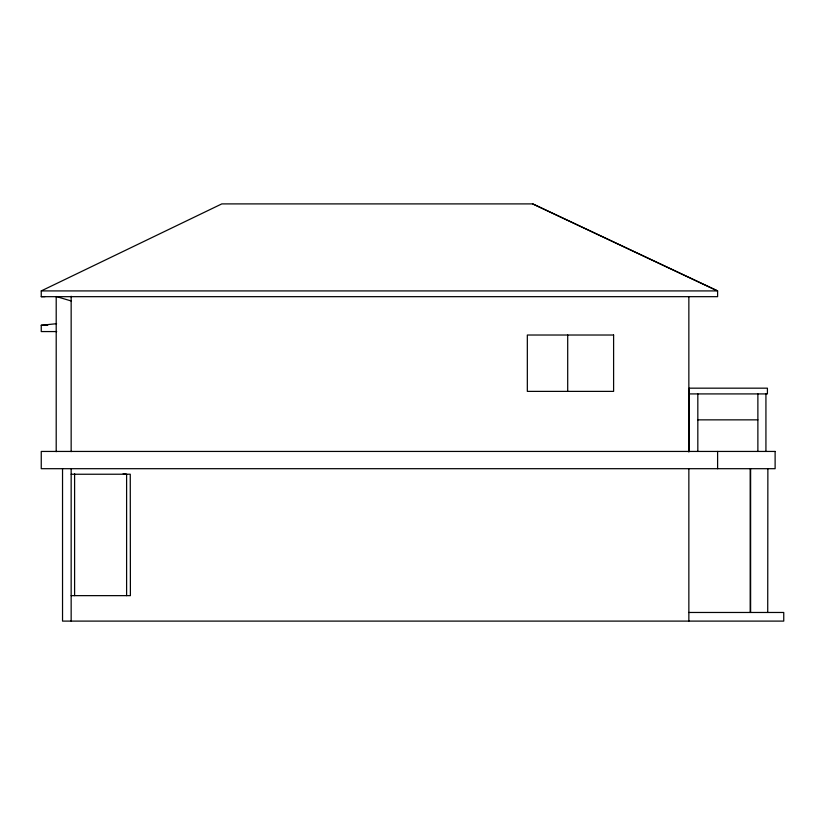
<?xml version="1.0" encoding="UTF-8"?>
<svg xmlns="http://www.w3.org/2000/svg" width="825" height="825" viewBox="0 0 825 825"><rect width="100%" height="100%" fill="white"/><g stroke="black" fill="none" stroke-linecap="round" stroke-linejoin="round"><path stroke-width="1.24" d="M41.25 290.916L221.801 203.899L532.713 203.899L717.606 290.916L717.606 296.67L41.25 296.67L41.25 290.916L717.606 290.916L532.713 203.899M56.708 331.567L41.25 331.567L41.25 325.256L56.585 323.699M41.25 296.67L45.097 296.598M41.25 325.256L47.695 325.256M689.195 393.917L767.415 393.917L767.415 388.173L689.195 388.173L689.195 451.44M697.826 419.853L757.876 419.853M71.156 474.251L130.257 474.22L130.391 595.64L71.156 595.64M688.854 612.47L783.75 612.47L783.75 621.101L62.535 621.101L62.535 468.693M123.162 473.674L126.607 474.231L126.607 595.64M71.156 300.95L56.203 296.505L56.203 451.677M767.869 468.693L767.724 612.47M765.93 393.917L765.93 451.44M757.876 393.917L757.876 451.44M750.616 468.693L750.616 612.47M750.183 468.693L750.183 612.47M717.606 451.44L717.606 468.693M697.826 393.917L697.826 451.44M688.854 296.814L688.854 452.017M688.854 468.693L688.854 621.101M567.703 335.022L567.703 391.38M74.601 473.674L74.601 595.64M71.156 296.257L71.156 451.636M71.156 468.693L71.156 621.101M613.604 335.022L527.33 335.022L527.33 391.38L613.604 391.38L613.604 335.022M775.118 451.44L41.25 451.44L41.25 468.693L775.118 468.693L775.118 451.44"/></g></svg>
